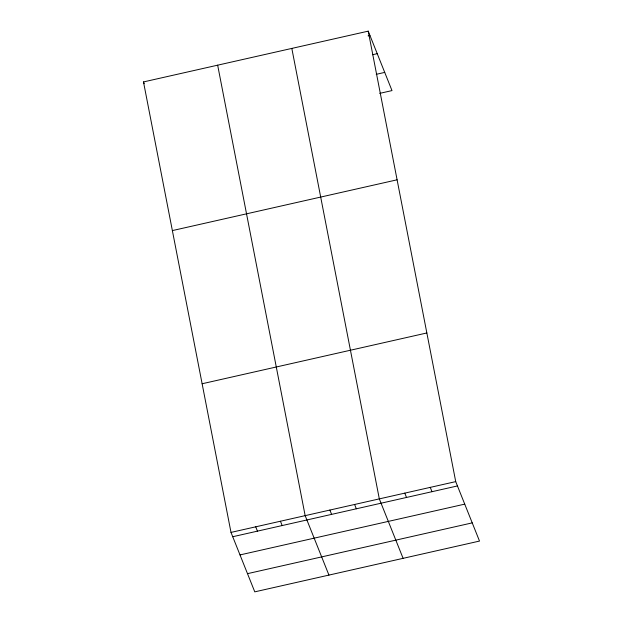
<?xml version="1.0" encoding="UTF-8"?>
<svg xmlns="http://www.w3.org/2000/svg" width="623" height="623" viewBox="0 0 623 623"><rect width="100%" height="100%" fill="white"/><g stroke="black" fill="none" stroke-linecap="round" stroke-linejoin="round"><path stroke-width="0.93" d="M368.224 31.15L455.725 481.618L479.508 541.068L254.776 591.85L231.001 532.408L143.492 81.932L368.224 31.15L391.999 90.592L379.742 93.364M368.068 35.9L369.953 35.472M372.515 54.731L377.234 53.664M376.237 74.324L384.726 72.4M172.369 230.588L397.1 179.806M202.125 383.752L426.856 332.962M231.001 532.408L455.725 481.618M232.722 536.73L457.453 485.94M240.003 554.922L464.735 504.132M247.495 573.658L472.226 522.876M430.259 487.373L431.988 491.695M404.786 493.136L406.515 497.45M403.097 558.333L379.321 498.891L291.821 48.415M354.596 504.474L356.325 508.796M329.879 510.058L331.607 514.38M143.492 81.932L144.186 83.661M328.936 575.091L305.161 515.649L217.661 65.174M280.436 521.233L282.164 525.555M255.718 526.824L257.447 531.139"/></g></svg>
